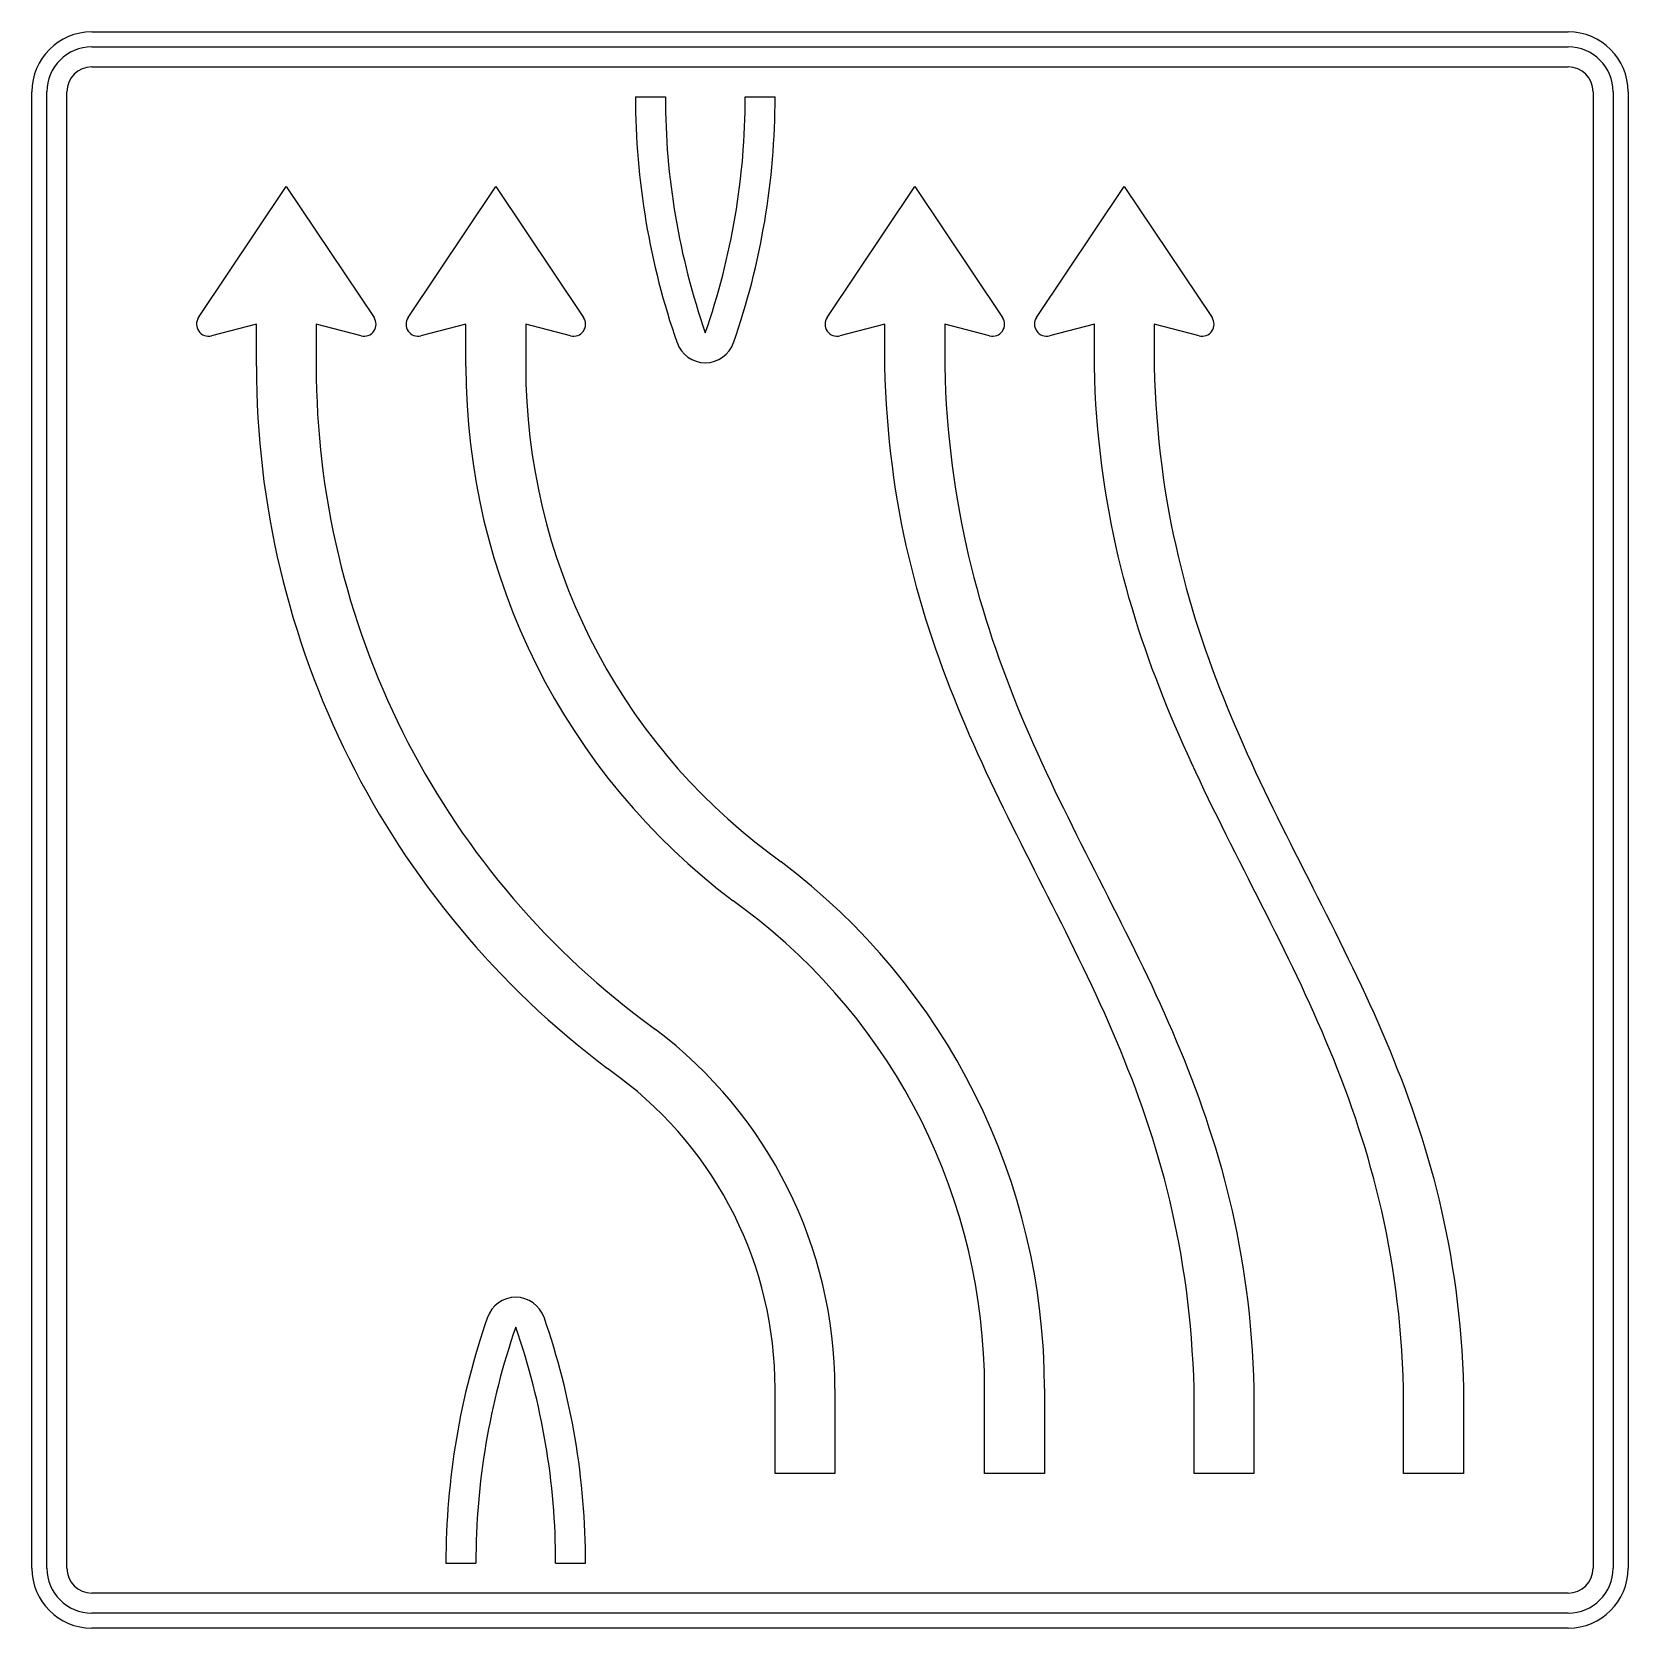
# Model space of a CAD drawing. Extents: x 0 to 1600, y 0 to 1600.
import ezdxf

# ---------------------------------------------------------------- set-up
doc = ezdxf.new("R2010")
doc.units = 0
doc.header["$LTSCALE"] = 25
doc.linetypes.add('AUSGEZOGEN', pattern=[0])
doc.layers.get('0').update_dxf_attribs({"linetype": 'AUSGEZOGEN'})

msp = doc.modelspace()

# ---------------------------------------------------------------- linework, layer by layer
for p, q in [((60, 1600), (1540, 1600)), ((60, 1585), (1540, 1585)), ((60, 1565), (1540, 1565)), ((0, 60), (0, 1540)), ((15, 60), (15, 1540)), ((35, 60), (35, 1540)), ((1565, 1540), (1565, 60)), ((1585, 1540), (1585, 60)), ((1600, 1540), (1600, 60)), ((605, 1535), (635, 1535)), ((715, 1535), (745, 1535)), ((167, 1313.7), (255, 1445)), ((255, 1445), (343, 1313.7)), ((377, 1313.7), (465, 1445)), ((465, 1445), (553, 1313.7)), ((797, 1313.7), (885, 1445)), ((885, 1445), (973, 1313.7)), ((1007, 1313.7), (1095, 1445)), ((1095, 1445), (1183, 1313.7)), ((225, 1307), (180, 1295.4)), ((225, 1265), (225, 1307)), ((330, 1295.4), (285, 1307)), ((285, 1307), (285, 1265)), ((435, 1307), (390, 1295.4)), ((435, 1265), (435, 1307)), ((540, 1295.4), (495, 1307)), ((495, 1307), (495, 1265)), ((675, 1298.4), (675, 1298.4)), ((855, 1307), (810, 1295.4)), ((855, 1265), (855, 1307)), ((960, 1295.4), (915, 1307)), ((915, 1307), (915, 1265)), ((1065, 1307), (1020, 1295.4)), ((1065, 1265), (1065, 1307)), ((1170, 1295.4), (1125, 1307)), ((1125, 1307), (1125, 1265)), ((646.7, 1288.5), (646.7, 1288.5)), ((703.3, 1288.5), (703.3, 1288.5)), ((855.4, 1252), (855, 1265)), ((915, 1265), (915.4, 1252)), ((1065.4, 1252), (1065, 1265)), ((1125, 1265), (1125.4, 1252)), ((855.9, 1239.1), (855.4, 1252)), ((915.4, 1252), (915.9, 1239.1)), ((1065.9, 1239.1), (1065.4, 1252)), ((1125.4, 1252), (1125.9, 1239.1)), ((856.6, 1226.4), (855.9, 1239.1)), ((915.9, 1239.1), (916.6, 1226.4)), ((1066.6, 1226.4), (1065.9, 1239.1)), ((1125.9, 1239.1), (1126.6, 1226.4)), ((857.5, 1213.8), (856.6, 1226.4)), ((916.6, 1226.4), (917.5, 1213.8)), ((1067.5, 1213.8), (1066.6, 1226.4)), ((1126.6, 1226.4), (1127.5, 1213.8)), ((858.5, 1201.4), (857.5, 1213.8)), ((859.7, 1189.2), (858.5, 1201.4)), ((917.5, 1213.8), (918.5, 1201.4)), ((918.5, 1201.4), (919.7, 1189.2)), ((1068.5, 1201.4), (1067.5, 1213.8)), ((1069.7, 1189.2), (1068.5, 1201.4)), ((1127.5, 1213.8), (1128.5, 1201.4)), ((1128.5, 1201.4), (1129.7, 1189.2)), ((861, 1177.1), (859.7, 1189.2)), ((919.7, 1189.2), (921, 1177.1)), ((1071, 1177.1), (1069.7, 1189.2)), ((1129.7, 1189.2), (1131, 1177.1)), ((862.5, 1165.1), (861, 1177.1)), ((921, 1177.1), (922.5, 1165.1)), ((1072.5, 1165.1), (1071, 1177.1)), ((1131, 1177.1), (1132.5, 1165.1)), ((864.1, 1153.3), (862.5, 1165.1)), ((865.8, 1141.7), (864.1, 1153.3)), ((922.5, 1165.1), (924.1, 1153.3)), ((924.1, 1153.3), (925.8, 1141.7)), ((1074.1, 1153.3), (1072.5, 1165.1)), ((1075.8, 1141.7), (1074.1, 1153.3)), ((1132.5, 1165.1), (1134.1, 1153.3)), ((1134.1, 1153.3), (1135.8, 1141.7)), ((867.7, 1130.1), (865.8, 1141.7)), ((925.8, 1141.7), (927.7, 1130.1)), ((1077.7, 1130.1), (1075.8, 1141.7)), ((1135.8, 1141.7), (1137.7, 1130.1)), ((869.7, 1118.8), (867.7, 1130.1)), ((927.7, 1130.1), (929.7, 1118.7)), ((1079.7, 1118.8), (1077.7, 1130.1)), ((1137.7, 1130.1), (1139.7, 1118.7)), ((871.8, 1107.5), (869.7, 1118.8)), ((874.1, 1096.3), (871.8, 1107.5)), ((929.7, 1118.7), (931.8, 1107.5)), ((931.8, 1107.5), (934.1, 1096.3)), ((1081.8, 1107.5), (1079.7, 1118.8)), ((1084.1, 1096.3), (1081.8, 1107.5)), ((1139.7, 1118.7), (1141.8, 1107.5)), ((1141.8, 1107.5), (1144.1, 1096.3)), ((876.5, 1085.3), (874.1, 1096.3)), ((934.1, 1096.3), (936.5, 1085.3)), ((1086.5, 1085.3), (1084.1, 1096.3)), ((1144.1, 1096.3), (1146.5, 1085.3)), ((879, 1074.4), (876.5, 1085.3)), ((881.6, 1063.7), (879, 1074.4)), ((936.5, 1085.3), (939, 1074.4)), ((939, 1074.4), (941.6, 1063.7)), ((1089, 1074.4), (1086.5, 1085.3)), ((1091.6, 1063.7), (1089, 1074.4)), ((1146.5, 1085.3), (1149, 1074.4)), ((1149, 1074.4), (1151.6, 1063.7)), ((884.3, 1053), (881.6, 1063.7)), ((941.6, 1063.7), (944.3, 1053)), ((1094.3, 1053), (1091.6, 1063.7)), ((1151.6, 1063.7), (1154.3, 1053)), ((887.1, 1042.4), (884.3, 1053)), ((890, 1032), (887.1, 1042.4)), ((944.3, 1053), (947.1, 1042.4)), ((947.1, 1042.4), (950, 1032)), ((1097.1, 1042.4), (1094.3, 1053)), ((1100, 1032), (1097.1, 1042.4)), ((1154.3, 1053), (1157.1, 1042.4)), ((1157.1, 1042.4), (1160, 1032)), ((893.1, 1021.6), (890, 1032)), ((950, 1032), (953.1, 1021.6)), ((1103.1, 1021.6), (1100, 1032)), ((1160, 1032), (1163.1, 1021.6)), ((896.2, 1011.4), (893.1, 1021.6)), ((899.4, 1001.2), (896.2, 1011.4)), ((953.1, 1021.6), (956.2, 1011.4)), ((956.2, 1011.4), (959.4, 1001.2)), ((1106.2, 1011.4), (1103.1, 1021.6)), ((1109.4, 1001.2), (1106.2, 1011.4)), ((1163.1, 1021.6), (1166.2, 1011.4)), ((1166.2, 1011.4), (1169.4, 1001.2)), ((902.7, 991.2), (899.4, 1001.2)), ((959.4, 1001.2), (962.7, 991.2)), ((1112.7, 991.2), (1109.4, 1001.2)), ((1169.4, 1001.2), (1172.7, 991.2)), ((906.1, 981.2), (902.7, 991.2)), ((909.6, 971.3), (906.1, 981.2)), ((962.7, 991.2), (966.1, 981.2)), ((966.1, 981.2), (969.6, 971.3)), ((1116.1, 981.2), (1112.7, 991.2)), ((1119.6, 971.3), (1116.1, 981.2)), ((1172.7, 991.2), (1176.1, 981.2)), ((1176.1, 981.2), (1179.6, 971.3)), ((913.1, 961.5), (909.6, 971.3)), ((916.8, 951.8), (913.1, 961.5)), ((969.6, 971.3), (973.1, 961.5)), ((973.1, 961.5), (976.8, 951.8)), ((1123.1, 961.5), (1119.6, 971.3)), ((1126.8, 951.8), (1123.1, 961.5)), ((1179.6, 971.3), (1183.1, 961.5)), ((1183.1, 961.5), (1186.8, 951.8)), ((920.5, 942.1), (916.8, 951.8)), ((976.8, 951.8), (980.5, 942.1)), ((1130.5, 942.1), (1126.8, 951.8)), ((1186.8, 951.8), (1190.5, 942.1)), ((924.3, 932.6), (920.5, 942.1)), ((928.1, 923.1), (924.3, 932.6)), ((980.5, 942.1), (984.3, 932.6)), ((984.3, 932.6), (988.1, 923)), ((1134.3, 932.6), (1130.5, 942.1)), ((1138.1, 923.1), (1134.3, 932.6)), ((1190.5, 942.1), (1194.3, 932.6)), ((1194.3, 932.6), (1198.1, 923)), ((932, 913.6), (928.1, 923.1)), ((936, 904.2), (932, 913.6)), ((988.1, 923), (992, 913.6)), ((992, 913.6), (996, 904.2)), ((1142, 913.6), (1138.1, 923.1)), ((1146, 904.2), (1142, 913.6)), ((1198.1, 923), (1202, 913.6)), ((1202, 913.6), (1206, 904.2)), ((940, 894.9), (936, 904.2)), ((996, 904.2), (1000, 894.9)), ((1150, 894.9), (1146, 904.2)), ((1206, 904.2), (1210, 894.9)), ((944.1, 885.6), (940, 894.9)), ((948.2, 876.4), (944.1, 885.6)), ((1000, 894.9), (1004.1, 885.6)), ((1004.1, 885.6), (1008.2, 876.4)), ((1154.1, 885.6), (1150, 894.9)), ((1158.2, 876.4), (1154.1, 885.6)), ((1210, 894.9), (1214.1, 885.6)), ((1214.1, 885.6), (1218.2, 876.4)), ((952.4, 867.3), (948.2, 876.4)), ((956.6, 858.1), (952.4, 867.3)), ((1008.2, 876.4), (1012.4, 867.3)), ((1012.4, 867.3), (1016.6, 858.1)), ((1162.4, 867.3), (1158.2, 876.4)), ((1166.6, 858.1), (1162.4, 867.3)), ((1218.2, 876.4), (1222.4, 867.3)), ((1222.4, 867.3), (1226.6, 858.1)), ((960.9, 849.1), (956.6, 858.1)), ((965.2, 840), (960.9, 849.1)), ((1016.6, 858.1), (1020.9, 849.1)), ((1020.9, 849.1), (1025.2, 840)), ((1170.9, 849.1), (1166.6, 858.1)), ((1175.2, 840), (1170.9, 849.1)), ((1226.6, 858.1), (1230.9, 849.1)), ((1230.9, 849.1), (1235.2, 840)), ((969.5, 831), (965.2, 840)), ((1025.2, 840), (1029.5, 831)), ((1179.5, 831), (1175.2, 840)), ((1235.2, 840), (1239.5, 831)), ((973.9, 822), (969.5, 831)), ((978.3, 813.1), (973.9, 822)), ((1029.5, 831), (1033.9, 822)), ((1033.9, 822), (1038.3, 813.1)), ((1183.9, 822), (1179.5, 831)), ((1188.3, 813.1), (1183.9, 822)), ((1239.5, 831), (1243.9, 822)), ((1243.9, 822), (1248.3, 813.1)), ((982.7, 804.2), (978.3, 813.1)), ((987.2, 795.3), (982.7, 804.2)), ((1038.3, 813.1), (1042.7, 804.2)), ((1042.7, 804.2), (1047.2, 795.3)), ((1192.7, 804.2), (1188.3, 813.1)), ((1197.2, 795.3), (1192.7, 804.2)), ((1248.3, 813.1), (1252.7, 804.2)), ((1252.7, 804.2), (1257.2, 795.3)), ((991.6, 786.4), (987.2, 795.3)), ((996.1, 777.5), (991.6, 786.4)), ((1047.2, 795.3), (1051.6, 786.4)), ((1051.6, 786.4), (1056.1, 777.5)), ((1201.6, 786.4), (1197.2, 795.3)), ((1206.1, 777.5), (1201.6, 786.4)), ((1257.2, 795.3), (1261.6, 786.4)), ((1261.6, 786.4), (1266.1, 777.5)), ((739, 777), (751, 768)), ((1000.6, 768.7), (996.1, 777.5)), ((1005, 759.8), (1000.6, 768.7)), ((1056.1, 777.5), (1060.6, 768.7)), ((1060.6, 768.7), (1065, 759.8)), ((1210.6, 768.7), (1206.1, 777.5)), ((1215, 759.8), (1210.6, 768.7)), ((1266.1, 777.5), (1270.6, 768.7)), ((1270.6, 768.7), (1275, 759.8)), ((1009.5, 751), (1005, 759.8)), ((1065, 759.8), (1069.5, 751)), ((1219.5, 751), (1215, 759.8)), ((1275, 759.8), (1279.5, 751)), ((1014, 742.1), (1009.5, 751)), ((1018.5, 733.3), (1014, 742.1)), ((1069.5, 751), (1074, 742.1)), ((1074, 742.1), (1078.5, 733.3)), ((1224, 742.1), (1219.5, 751)), ((1228.5, 733.3), (1224, 742.1)), ((1279.5, 751), (1284, 742.1)), ((1284, 742.1), (1288.5, 733.3)), ((715, 720), (703, 729)), ((1023, 724.4), (1018.5, 733.3)), ((1027.4, 715.6), (1023, 724.4)), ((1078.5, 733.3), (1083, 724.4)), ((1083, 724.4), (1087.4, 715.6)), ((1233, 724.4), (1228.5, 733.3)), ((1237.4, 715.6), (1233, 724.4)), ((1288.5, 733.3), (1293, 724.4)), ((1293, 724.4), (1297.4, 715.6)), ((1031.9, 706.7), (1027.4, 715.6)), ((1036.3, 697.8), (1031.9, 706.7)), ((1087.4, 715.6), (1091.9, 706.7)), ((1091.9, 706.7), (1096.3, 697.8)), ((1241.9, 706.7), (1237.4, 715.6)), ((1246.3, 697.8), (1241.9, 706.7)), ((1297.4, 715.6), (1301.9, 706.7)), ((1301.9, 706.7), (1306.3, 697.8)), ((1040.8, 688.9), (1036.3, 697.8)), ((1045.2, 680), (1040.8, 688.9)), ((1096.3, 697.8), (1100.8, 688.9)), ((1100.8, 688.9), (1105.2, 680)), ((1250.8, 688.9), (1246.3, 697.8)), ((1255.2, 680), (1250.8, 688.9)), ((1306.3, 697.8), (1310.8, 688.9)), ((1310.8, 688.9), (1315.2, 680)), ((1049.5, 671), (1045.2, 680)), ((1105.2, 680), (1109.5, 671)), ((1259.5, 671), (1255.2, 680)), ((1315.2, 680), (1319.5, 671)), ((1053.9, 662.1), (1049.5, 671)), ((1058.2, 653.1), (1053.9, 662.1)), ((1109.5, 671), (1113.9, 662.1)), ((1113.9, 662.1), (1118.2, 653.1)), ((1263.9, 662.1), (1259.5, 671)), ((1268.2, 653.1), (1263.9, 662.1)), ((1319.5, 671), (1323.9, 662.1)), ((1323.9, 662.1), (1328.2, 653.1)), ((1062.5, 644), (1058.2, 653.1)), ((1066.7, 634.9), (1062.5, 644)), ((1118.2, 653.1), (1122.5, 644)), ((1122.5, 644), (1126.7, 634.9)), ((1272.5, 644), (1268.2, 653.1)), ((1276.7, 634.9), (1272.5, 644)), ((1328.2, 653.1), (1332.5, 644)), ((1332.5, 644), (1336.7, 634.9)), ((1070.9, 625.8), (1066.7, 634.9)), ((1075, 616.6), (1070.9, 625.8)), ((1126.7, 634.9), (1130.9, 625.8)), ((1130.9, 625.8), (1135, 616.6)), ((1280.9, 625.8), (1276.7, 634.9)), ((1285, 616.6), (1280.9, 625.8)), ((1336.7, 634.9), (1340.9, 625.8)), ((1340.9, 625.8), (1345, 616.6)), ((613, 609), (625, 600)), ((1079.1, 607.4), (1075, 616.6)), ((1135, 616.6), (1139.1, 607.4)), ((1289.1, 607.4), (1285, 616.6)), ((1345, 616.6), (1349.1, 607.4)), ((1083.2, 598.1), (1079.1, 607.4)), ((1087.1, 588.7), (1083.2, 598.1)), ((1139.1, 607.4), (1143.2, 598.1)), ((1143.2, 598.1), (1147.1, 588.7)), ((1293.2, 598.1), (1289.1, 607.4)), ((1297.1, 588.7), (1293.2, 598.1)), ((1349.1, 607.4), (1353.2, 598.1)), ((1353.2, 598.1), (1357.1, 588.7)), ((1091.1, 579.4), (1087.1, 588.7)), ((1094.9, 569.9), (1091.1, 579.4)), ((1147.1, 588.7), (1151.1, 579.4)), ((1151.1, 579.4), (1154.9, 569.9)), ((1301.1, 579.4), (1297.1, 588.7)), ((1304.9, 569.9), (1301.1, 579.4)), ((1357.1, 588.7), (1361.1, 579.4)), ((1361.1, 579.4), (1364.9, 569.9)), ((589, 552), (577, 561)), ((1098.7, 560.4), (1094.9, 569.9)), ((1102.5, 550.8), (1098.7, 560.4)), ((1154.9, 569.9), (1158.7, 560.4)), ((1158.7, 560.4), (1162.5, 550.8)), ((1308.7, 560.4), (1304.9, 569.9)), ((1312.5, 550.8), (1308.7, 560.4)), ((1364.9, 569.9), (1368.7, 560.4)), ((1368.7, 560.4), (1372.5, 550.8)), ((1106.1, 541.1), (1102.5, 550.8)), ((1162.5, 550.8), (1166.1, 541.1)), ((1316.1, 541.1), (1312.5, 550.8)), ((1372.5, 550.8), (1376.1, 541.1)), ((1109.7, 531.4), (1106.1, 541.1)), ((1113.2, 521.5), (1109.7, 531.4)), ((1166.1, 541.1), (1169.7, 531.4)), ((1169.7, 531.4), (1173.2, 521.5)), ((1319.7, 531.4), (1316.1, 541.1)), ((1323.2, 521.5), (1319.7, 531.4)), ((1376.1, 541.1), (1379.7, 531.4)), ((1379.7, 531.4), (1383.2, 521.5)), ((1116.6, 511.6), (1113.2, 521.5)), ((1173.2, 521.5), (1176.6, 511.6)), ((1326.6, 511.6), (1323.2, 521.5)), ((1383.2, 521.5), (1386.6, 511.6)), ((1119.9, 501.6), (1116.6, 511.6)), ((1123.2, 491.5), (1119.9, 501.6)), ((1176.6, 511.6), (1179.9, 501.6)), ((1179.9, 501.6), (1183.2, 491.5)), ((1329.9, 501.6), (1326.6, 511.6)), ((1333.2, 491.5), (1329.9, 501.6)), ((1386.6, 511.6), (1389.9, 501.6)), ((1389.9, 501.6), (1393.2, 491.5)), ((1126.3, 481.4), (1123.2, 491.5)), ((1129.4, 471.1), (1126.3, 481.4)), ((1183.2, 491.5), (1186.3, 481.4)), ((1186.3, 481.4), (1189.4, 471.1)), ((1336.3, 481.4), (1333.2, 491.5)), ((1339.4, 471.1), (1336.3, 481.4)), ((1393.2, 491.5), (1396.3, 481.4)), ((1396.3, 481.4), (1399.4, 471.1)), ((1132.3, 460.7), (1129.4, 471.1)), ((1189.4, 471.1), (1192.3, 460.7)), ((1342.3, 460.7), (1339.4, 471.1)), ((1399.4, 471.1), (1402.3, 460.7)), ((1135.2, 450.2), (1132.3, 460.7)), ((1137.9, 439.6), (1135.2, 450.2)), ((1192.3, 460.7), (1195.2, 450.2)), ((1195.2, 450.2), (1197.9, 439.6)), ((1345.2, 450.2), (1342.3, 460.7)), ((1347.9, 439.6), (1345.2, 450.2)), ((1402.3, 460.7), (1405.2, 450.2)), ((1405.2, 450.2), (1407.9, 439.6)), ((1140.5, 428.9), (1137.9, 439.6)), ((1197.9, 439.6), (1200.5, 428.9)), ((1350.5, 428.9), (1347.9, 439.6)), ((1407.9, 439.6), (1410.5, 428.9)), ((1143, 418.1), (1140.5, 428.9)), ((1145.4, 407.2), (1143, 418.1)), ((1200.5, 428.9), (1203, 418.1)), ((1203, 418.1), (1205.4, 407.2)), ((1353, 418.1), (1350.5, 428.9)), ((1355.4, 407.2), (1353, 418.1)), ((1410.5, 428.9), (1413, 418.1)), ((1413, 418.1), (1415.4, 407.2)), ((1147.7, 396.1), (1145.4, 407.2)), ((1205.4, 407.2), (1207.7, 396.1)), ((1357.7, 396.1), (1355.4, 407.2)), ((1415.4, 407.2), (1417.7, 396.1)), ((1149.9, 385), (1147.7, 396.1)), ((1151.9, 373.7), (1149.9, 385)), ((1207.7, 396.1), (1209.9, 385)), ((1209.9, 385), (1211.9, 373.7)), ((1359.9, 385), (1357.7, 396.1)), ((1361.9, 373.7), (1359.9, 385)), ((1417.7, 396.1), (1419.9, 385)), ((1419.9, 385), (1421.9, 373.7)), ((1153.8, 362.2), (1151.9, 373.7)), ((1211.9, 373.7), (1213.8, 362.2)), ((1363.8, 362.2), (1361.9, 373.7)), ((1421.9, 373.7), (1423.8, 362.2)), ((1155.6, 350.7), (1153.8, 362.2)), ((1213.8, 362.2), (1215.6, 350.7)), ((1365.6, 350.7), (1363.8, 362.2)), ((1423.8, 362.2), (1425.6, 350.7)), ((1157.2, 339), (1155.6, 350.7)), ((1158.7, 327.1), (1157.2, 339)), ((1215.6, 350.7), (1217.2, 339)), ((1217.2, 339), (1218.7, 327.1)), ((1367.2, 339), (1365.6, 350.7)), ((1368.7, 327.1), (1367.2, 339)), ((1425.6, 350.7), (1427.2, 339)), ((1427.2, 339), (1428.7, 327.1)), ((1160.1, 315.1), (1158.7, 327.1)), ((1218.7, 327.1), (1220.1, 315.1)), ((1370.1, 315.1), (1368.7, 327.1)), ((1428.7, 327.1), (1430.1, 315.1)), ((456.7, 311.5), (456.7, 311.5)), ((513.3, 311.5), (513.3, 311.5)), ((1161.3, 303), (1160.1, 315.1)), ((1220.1, 315.1), (1221.3, 303)), ((1371.3, 303), (1370.1, 315.1)), ((1430.1, 315.1), (1431.3, 303)), ((485, 301.6), (485, 301.6)), ((1162.3, 290.7), (1161.3, 303)), ((1163.2, 278.3), (1162.3, 290.7)), ((1221.3, 303), (1222.3, 290.7)), ((1222.3, 290.7), (1223.2, 278.3)), ((1372.3, 290.7), (1371.3, 303)), ((1373.2, 278.3), (1372.3, 290.7)), ((1431.3, 303), (1432.3, 290.7)), ((1432.3, 290.7), (1433.2, 278.3)), ((1164, 265.7), (1163.2, 278.3)), ((1223.2, 278.3), (1224, 265.7)), ((1374, 265.7), (1373.2, 278.3)), ((1433.2, 278.3), (1434, 265.7)), ((1164.6, 252.9), (1164, 265.7)), ((1224, 265.7), (1224.6, 252.9)), ((1374.6, 252.9), (1374, 265.7)), ((1434, 265.7), (1434.6, 252.9)), ((745, 155), (745, 240)), ((805, 240), (805, 155)), ((955, 155), (955, 240)), ((1015, 240), (1015, 155)), ((1165, 240), (1164.6, 252.9)), ((1165, 155), (1165, 240)), ((1224.6, 252.9), (1225, 240)), ((1225, 240), (1225, 155)), ((1375, 240), (1374.6, 252.9)), ((1375, 155), (1375, 240)), ((1434.6, 252.9), (1435, 240)), ((1435, 240), (1435, 155)), ((805, 155), (745, 155)), ((1015, 155), (955, 155)), ((1225, 155), (1165, 155)), ((1435, 155), (1375, 155)), ((415, 65), (445, 65)), ((525, 65), (555, 65)), ((1540, 35), (60, 35)), ((1540, 15), (60, 15)), ((1540, 0), (60, 0))]:
    msp.add_line(p, q)
for centre, radius, start, end in [((60, 1540), 60, 90, 180), ((1540, 1540), 60, 0, 90), ((60, 1540), 45, 90, 180), ((1540, 1540), 45, 0, 90), ((60, 1540), 25, 90, 180), ((1540, 1540), 25, 0, 90), ((1355, 1535), 750, 180, 199.1881), ((1355, 1535), 720, 180, 199.1881), ((-5, 1535), 720, 340.8119, 360), ((-5, 1535), 750, 340.8119, 360), ((177, 1307), 12, 146.195, 284.475), ((333, 1307), 12, 255.525, 393.805), ((387, 1307), 12, 146.195, 284.475), ((543, 1307), 12, 255.525, 393.805), ((807, 1307), 12, 146.195, 284.475), ((963, 1307), 12, 255.525, 393.805), ((1017, 1307), 12, 146.195, 284.475), ((1173, 1307), 12, 255.525, 393.805), ((675, 1298.4), 30, 199.1881, 340.8119), ((1105, 1265), 880, 180, 233.13), ((1105, 1265), 820, 180, 233.13), ((1105, 1265), 670, 180, 233.13), ((1105, 1265), 610, 180, 233.13), ((355, 240), 660, 0, 53.13), ((355, 240), 600, 0, 53.13), ((355, 240), 450, 0, 53.13), ((355, 240), 390, 0, 53.13), ((485, 301.6), 30, 19.1881, 160.8119), ((1165, 65), 750, 160.8119, 180), ((-195, 65), 750, 0, 19.1881), ((1165, 65), 720, 160.8119, 180), ((-195, 65), 720, 0, 19.1881), ((60, 60), 60, 180, 270), ((60, 60), 45, 180, 270), ((60, 60), 25, 180, 270), ((1540, 60), 60, 270, 360), ((1540, 60), 45, 270, 360), ((1540, 60), 25, 270, 360)]:
    msp.add_arc(centre, radius, start, end)

doc.saveas('drawing.dxf')
